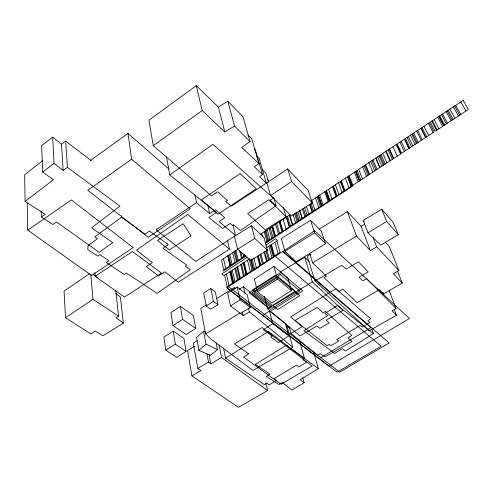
<?xml version="1.0" encoding="UTF-8"?>
<svg xmlns="http://www.w3.org/2000/svg" width="493" height="493" viewBox="0 0 493 493"><rect width="100%" height="100%" fill="white"/><g stroke="black" fill="none" stroke-linecap="round" stroke-linejoin="round"><path stroke-width="0.74" d="M205.581 332.282L203.578 331.333L196.553 337.391L198.876 350.283L210.388 355.373L217.468 349.531L216.125 342.746M198.876 350.283L206.006 344.206L203.578 331.333M254.154 148.516L255.232 149.558L262.455 174.491L259.601 176.753L266.343 183.137L231.34 206.129L225.739 201.575L227.464 200.466L217.524 191.74L211.485 195.863L153.268 145.675L148.929 120.175L196.282 85.646L218.381 107.104L224.845 132.025L234.532 126.011L227.76 101.194L218.381 107.104M42.552 160.78L24.65 174.707L25.1 201.446L45.159 214.319L41.4 216.975L52.868 224.506L56.399 221.893L99.185 252.336L112.774 242.63L91.562 227.803L119.972 206.179L67.405 167.355L65.661 141.121L61.514 144.141L63.129 170.424L67.405 167.355M25.1 201.446L53.41 179.76L42.651 172.002L41.658 145.564L52.683 137.159L61.514 144.141M42.651 172.002L54.027 163.454L52.683 137.159M121.524 217.24L94.81 236.843L97.417 238.711L88.155 245.526L87.754 249.618L97.848 256.07L99.802 254.616L108.978 260.785L106.254 262.473L124.328 274.521L126.467 273.11L157.156 293.384L190.292 269.708L185.202 266.134L186.674 265.018L163.01 248.281L168.292 244.59L149.385 231.007L145.108 234.206L121.524 217.24L121.346 215.749M90.41 160.533L127.97 133.437L169.007 169.099M153.268 145.675L202.21 110.537L196.282 85.646M131.625 159.177L87.785 190.316L148.264 237.269L190.292 208.755L131.625 159.177L127.97 133.437M169.777 174.916L212.939 144.35L273.251 198.094L270.096 200.207L276.086 205.673L240.436 230.551L233.553 224.734L232.437 225.486L230.102 223.514L222.614 228.444L208.896 217.616L216.402 212.397L169.777 174.916L166.468 156.86M227.76 101.194L242.944 116.705L250.056 141.534L241.736 147.432L258.924 163.503L254.228 166.708L262.455 174.491M27.744 230.132L71.349 199.899L133.147 247.603L91.618 275.495L27.744 230.132L27.232 203.282M89.461 273.72L64.065 291.092L65.526 317.745L90.835 333.94L95.408 331.08L102.932 335.739L123.318 323.192L120.409 297.014L115.713 293.31M65.526 317.745L92.93 299.313L90.854 274.367M194.784 194.408L196.497 202.666L156.01 229.763L195.789 261.376L235.518 235.5L232.992 225.073M287.604 168.957L266.929 182.835L270.626 195.493L291.394 215.989L312.303 202.857L308.094 190.335L287.604 168.957L291.628 181.523L312.303 202.857M263.897 314.688L269.443 310.991L284.196 322.428M95.131 276.339L132.426 251.492L161.451 273.104L124.489 297.032L95.131 276.339L94.804 272.611M270.626 195.493L291.628 181.523M180.358 306.35L170.929 312.611L173.012 325.663L186.28 334.476L195.758 328.424L193.41 315.471L180.358 306.35L182.57 319.365L195.758 328.424M196.497 202.666L209.63 213.642L215.595 209.691L224.722 217.709L219.138 221.684L235.518 235.5M237.805 249.242L221.511 260.002L223.717 269.967L245.853 255.442M260.131 234.495L279.106 221.955L281.978 231.741L265.148 242.784M289.946 214.8L279.753 221.53L282.625 231.316L400.951 153.68L396.649 144.313L311.243 200.731M288.762 335.887L272.697 323.63L263.33 329.811L272.407 336.06L270.854 337.039L278.502 342.653L288.762 335.887L285.373 323.346M173.012 325.663L182.57 319.365M222.959 271.187L246.143 255.978M265.468 243.308L353.062 185.861M247.363 257.21L221.795 273.96L223.933 275.618L249.532 258.88M265.9 245.064L275.488 238.785L277.534 240.572L266.503 247.782M210.788 288.436L203.726 293.045L206.253 305.987L210.628 309.166L217.955 304.705L215.275 291.813L210.788 288.436L213.42 301.352L217.955 304.705M115.83 290.648L118.56 316.13L116.108 317.714L123.318 323.192M229.455 249.131L178.25 282.249L164.859 271.766L158.432 275.864L146.298 266.485L152.337 262.603L136.462 250.179L187.784 214.418L229.455 249.131L227.372 240.171M206.253 305.987L213.42 301.352M237.164 286.963L227.655 293.107L230.477 305.943L240.559 313.486L250.296 307.533L247.239 294.777L237.164 286.963L240.122 299.769L250.296 307.533M273.972 266.405L254.339 279.063L257.531 291.807L271.754 303.035L291.437 290.605L287.844 277.997L273.972 266.405L277.448 279.081L291.437 290.605M173.253 331.123L163.867 337.157L165.808 350.184L176.771 357.326L186.101 351.367L183.926 338.426L173.253 331.123L175.317 344.126L186.101 351.367M230.477 305.943L240.122 299.769M299.263 339.843L304.501 358.608L302.918 359.619L306.486 362.293L298.863 366.872L296.515 365.147L274.04 378.673L276.567 380.442L269.24 384.842L266.836 383.184L264.377 384.669L225.597 358.146L223.477 347.768M257.531 291.807L277.448 279.081M165.808 350.184L175.317 344.126M286.094 216.698L265.16 229.867L247.726 213.549L268.839 199.807L286.094 216.698L283.339 207.578M251.436 225.714L234.477 236.369L237.571 249.205L250.684 260.501L267.434 250.179L263.977 237.453L251.436 225.714L254.776 238.483L267.434 250.179M310.528 220.297L281.287 238.563L284.954 251.22L296.188 261.697L325.583 243.727L321.393 231.229L310.528 220.297L314.639 232.838L325.583 243.727M373.386 333.632L345.575 350.998L342.259 348.65L334.698 353.438L303.959 330.785L327.746 315.502L324.844 313.456L337.582 305.463L373.386 333.632L371.888 329.379M237.571 249.205L254.776 238.483M318.996 229.294L347.405 211.608L361.116 226.299L370.372 250.635L376.707 246.839L398.917 270.509L393.408 273.744L402.263 283.056L383.665 293.89L379.431 289.631L357.068 302.708L342.845 289.126L338.746 291.554L324.049 277.651L326.532 276.16L312.605 262.911L309.622 253.439M284.954 251.22L314.639 232.838M225.597 358.146L268.457 331.518L304.501 358.608M206.573 304.822L200.78 308.402L205.618 333.878L210.468 338.759L252.909 370.416L292.762 347.208L286.47 323.963M216.217 298.85L234.23 287.709L235.29 288.59M318.318 368.554L300.089 379.838L304.126 382.728L291.924 390.08L282.156 382.476L278.939 384.552L266.331 376.424L269.837 374.045L255.263 364.432L286.291 345.291L318.318 368.554L313.406 351.577M239.21 289.237L243.419 286.649L267.379 306.794M312.605 262.911L356.482 236.042L370.372 250.635M280.006 272.278L304.705 257.235L309.099 261.401M361.116 226.299L364.808 224.05M205.618 333.878L239.986 312.969L243.215 315.569L249.396 311.841L292.762 347.208M363.224 220.42L381.681 209.217L393.254 222.466L398.35 234.686L380.806 245.12L367.975 232.751L363.224 220.42L364.284 221.449M367.975 232.751L386.715 221.48L398.35 234.686M197.231 340.675L193.33 343.017L197.804 368.4L200.91 370.6L191.913 375.894L187.605 350.498L194.495 346.376M267.576 308.803L312.352 281.99L342.992 310.337L326.169 320.179L329.207 322.884L319.834 328.356L317.03 325.91L299.917 335.918L267.576 308.803L264.365 296.281M319.07 358.633L370.816 327.623L282.643 251.535M310.516 254.302L307.275 256.237L314.99 280.973L369.189 330.735L396.446 315.237L394.289 309.592M197.804 368.4L208.477 362.102L210.813 363.797L221.542 357.48L267.6 390.555L238.452 407.354L191.913 375.894M314.99 280.973L341.667 265.32L346.4 269.012L358.466 261.851L368.216 271.889L359.126 277.239L362.743 280.881L366.613 278.607L396.033 308.526L392.04 310.8L396.446 315.237M290.925 333.354L302.357 326.693L295.128 320.444L317.19 307.503L323.044 312.821L325.497 311.385L351.86 335.462L347.83 337.754L351.99 341.513L325.097 356.796L320.179 353.66L317.4 355.243L290.925 333.354L288.941 326.07M206.006 344.206L217.468 349.531M92.93 299.313L118.56 316.13M93.232 274.558L95.106 275.834M96.357 276.69L97.608 277.541M286.402 325.54L289.434 327.814M65.661 141.121L91.23 160.607M226.835 287.721L337.101 372.178L381.132 346.197L275.297 256.298M54.027 163.454L63.129 170.424M228.475 286.655L339.702 372.147L389.18 342.974L283.019 251.288M286.834 325.676L289.841 328.005M261.937 169.506L265.912 173.129L268.5 181.942M267.656 179.711L268.728 180.703M202.21 110.537L224.845 132.025M247.924 134.965L251.72 138.601L258.924 163.503M256.871 156.047L259.071 158.185L266.343 183.137M234.532 126.011L250.056 141.534M385.144 241.971L389.23 246.408L398.917 270.509M460.826 101.915L465.965 111.024M455.686 105.311L460.77 114.431M454.638 106.001L459.698 115.134M453.357 106.852L458.398 115.984M449.924 109.119L454.916 118.271M448.242 110.229L453.215 119.386M447.206 110.913L452.161 120.076M446.153 111.609L451.095 120.779M442.511 114.012L447.41 123.195M441.5 114.684L446.387 123.872M439.738 115.849L444.6 125.043M439.103 116.268L443.953 125.462M438.764 116.49L443.614 125.69M437.716 117.18L442.554 126.387M434.136 119.546L438.924 128.765M432.379 120.705L437.143 129.93M431.751 121.124L436.508 130.349M428.368 123.361L433.076 132.599M423.968 126.263L428.627 135.52M422.026 127.545L426.661 136.814M421.071 128.18L425.687 137.448M420.997 128.229L425.613 137.498M417.713 130.398L422.285 139.679M416.696 131.07L421.256 140.357M413.738 133.024L418.261 142.323M412.709 133.702L417.22 143.001M411.828 134.281L416.326 143.592M410.472 135.181L414.952 144.492M408.377 136.561L412.832 145.885M407.138 137.381L411.581 146.704M405.499 138.465L409.917 147.795M404.617 139.044L409.024 148.381M404.476 139.143L408.882 148.479M401.185 141.312L405.548 150.661M399.952 142.126L404.303 151.48M396.292 144.548L400.593 153.915M392.964 146.748L397.222 156.127M389.519 149.022L393.734 158.413M389.162 149.256L393.371 158.654M388.151 149.921L392.348 159.325M386.235 151.191L390.407 160.595M385.853 151.443L390.018 160.854M382.784 153.471L386.913 162.893M381.064 154.605L385.175 164.033M380.06 155.264L384.158 164.699M379.16 155.862L383.246 165.297M377.718 156.817L381.785 166.252M375.9 158.013L379.949 167.46M375.721 158.136L379.764 167.577M373.016 159.923L377.028 169.376M372.024 160.576L376.017 170.042M370.687 161.457L374.668 170.923M368.881 162.653L372.837 172.125M365.646 164.791L369.565 174.275M365.017 165.204L368.924 174.695M364.025 165.858L367.92 175.348M381.681 209.217L386.715 221.48M362.645 166.77L366.527 176.266M358.676 169.395L362.509 178.904M397.45 271.033L402.263 283.056M357.068 170.461L360.876 179.976M356.082 171.108L359.878 180.629M355.693 171.367L359.483 180.888M355.471 171.515L359.261 181.036M354.344 172.254L358.121 181.781M349.161 175.681L352.871 185.226M373.096 237.552L376.707 246.839M348.551 176.081L352.255 185.627M348.181 176.328L351.879 185.879M347.738 176.617L351.435 186.169M347.436 176.821L351.121 186.372M389.248 290.858L396.033 308.526M345.371 178.183L349.032 187.747M341.298 180.876L344.915 190.446M383.129 292.472L383.665 293.89M340.86 181.165L344.471 190.736M340.324 181.516L343.929 191.093M338.506 182.718L342.08 192.307M347.405 211.608L356.482 236.042M335.345 184.807L338.882 194.402M333.484 186.034L337.002 195.635M332.997 186.36L336.509 195.961M332.516 186.674L336.023 196.282M328.529 189.312L331.986 198.932M326.495 190.655L329.928 200.281M326.193 190.853L329.62 200.478M325.719 191.167L329.139 200.799M325.392 191.383L328.813 201.015M324.758 191.802L328.165 201.434M319.723 195.123L323.075 204.774M318.626 195.85L321.966 205.501M318.41 195.992L321.75 205.649M317.991 196.269L321.325 205.926M317.036 196.904L320.358 206.561M315.514 197.909L318.817 207.571M311.681 200.435L314.941 210.117M311.009 203.418L313.554 211.022M310.054 204.047L312.587 211.657M309.493 204.416L312.02 212.027M306.393 206.462L308.895 214.079M304.668 207.602L307.151 215.225M303.355 208.465L305.826 216.094M302.406 209.094L304.871 216.723M299.658 210.061L302.32 218.393M299.491 210.172L302.147 218.504M297.994 212.002L300.416 219.644M296.638 212.896L299.041 220.544M295.529 212.791L298.148 221.135M294.586 213.414L297.193 221.758M293.015 214.449L295.609 222.799M304.705 257.235L312.352 281.99M289.718 214.948L292.713 224.697M289.36 215.182L292.349 224.937M287.542 216.384L290.506 226.145M286.606 217L289.564 226.768M286.316 217.191L289.268 226.959M283.136 219.299L286.051 229.072M273.707 197.594L276.086 205.673M280.036 221.345L282.914 231.125M276.727 223.526L279.568 233.325M275.605 224.272L278.428 234.07M276.863 241.009L280.104 252.416L253.685 269.56L251.153 259.497M272.574 226.269L275.365 236.079M272.487 226.33L275.279 236.141M271.649 226.885L274.428 236.695M274.934 242.273L278.151 253.685M270.207 227.834L272.968 237.651M269.092 228.573L271.84 238.396M271.47 244.534L274.644 255.966M267.206 229.818L269.936 239.641M270.799 244.978L273.96 256.403M265.986 230.625L268.703 240.455M270.127 245.415L273.282 256.847M265.16 231.174L267.859 241.003M268.876 246.229L272.019 257.666M264.236 231.778L266.929 241.613M302.714 377.558L304.126 382.728M266.873 250.068L269.4 259.367M261.641 233.497L262.399 236.307M266.01 250.629L268.525 259.934M264.667 251.51L267.169 260.809M264.001 251.941L266.491 261.253M260.846 254.006L263.305 263.317M259.984 254.567L262.436 263.884M258.27 255.688L260.698 265.006M257.981 255.873L260.409 265.197M257.315 256.311L259.737 265.635M269.443 310.991L272.697 323.63M253.803 257.765L256.372 267.816M252.096 258.88L254.647 268.938M250.487 259.928L253.014 269.991L227.137 286.778L224.58 275.199M249.181 259.108L252.059 270.614M247.48 260.224L250.339 271.729M244.164 254.086L244.688 256.212M243.906 254.259L244.429 256.378M243.178 253.913L243.875 256.742M244.183 262.375L246.999 273.898M240.787 251.381L242.34 257.747M243.53 262.806L246.334 274.33M243.246 262.991L246.044 274.515M239.573 250.536L241.459 258.326M241.552 264.1L244.331 275.624M240.707 264.649L243.474 276.179M235.9 250.499L238.267 260.421M235.001 251.091L237.355 261.019M243.419 286.649L245.003 293.317M248.515 308.137L249.396 311.841M265.832 383.092L267.6 390.555M234.15 251.652L236.498 261.58M237.62 266.67L240.344 278.212M236.96 267.101L239.678 278.644M232.721 252.595L235.05 262.529M235.654 267.958L238.353 279.506M234.81 268.506L237.503 280.055M229.806 254.524L232.104 264.464M242.359 311.859L243.215 315.569M232.295 270.152L234.951 281.713M228.684 255.263L230.97 265.209M227.84 255.824L230.114 265.77M227.791 255.855L230.065 265.801M231.081 270.947L233.725 282.507M230.428 271.372L233.066 282.939M234.23 287.709L234.569 289.194M229.781 271.797L232.406 283.364M223.52 258.677L225.745 268.636M226.435 273.985L229.017 285.564M207.658 204.65L209.63 213.642M219.009 344.86L221.542 357.48M208.983 354.128L210.813 363.797M206.937 353.912L208.477 362.102M41.215 211.633L41.4 216.975M240.109 173.659L201.323 199.911L218.011 214.27L256.292 188.733L240.109 173.659M429.329 122.72L397.303 143.876L401.616 153.243L434.056 131.958L429.329 122.72M463.18 100.362L430.371 122.036L435.109 131.267L468.35 109.458L463.18 100.362M190.933 235.95L169.37 249.957L157.44 240.485L183.248 223.73L190.933 235.95M314.633 230.792L226.626 287.857L329.041 366.268L409.455 318.49L314.633 230.792M275.18 275.371L252.582 289.859L277.639 309.579L299.775 295.689L275.18 275.371M280.819 272.567L249.242 292.805L271.766 310.38L302.764 290.895L280.819 272.567M280.178 274.515L251.954 292.583L272.087 308.347L299.843 290.876L280.178 274.515M278.231 276.949L253.821 292.565L271.261 306.252L295.319 291.086L278.231 276.949M248.675 353.801L243.524 357.037L281.041 384.232L312.106 366.034L262.116 327.537L234.354 343.941L248.675 353.801M370.779 318.805L367.877 320.629L369.892 322.502L362.429 326.988L360.032 325.429L336.75 339.529L338.79 341.064L330.951 345.698L329.299 344.391L327.173 345.667L290.506 317.036L335.795 288.713L370.779 318.805"/></g></svg>
